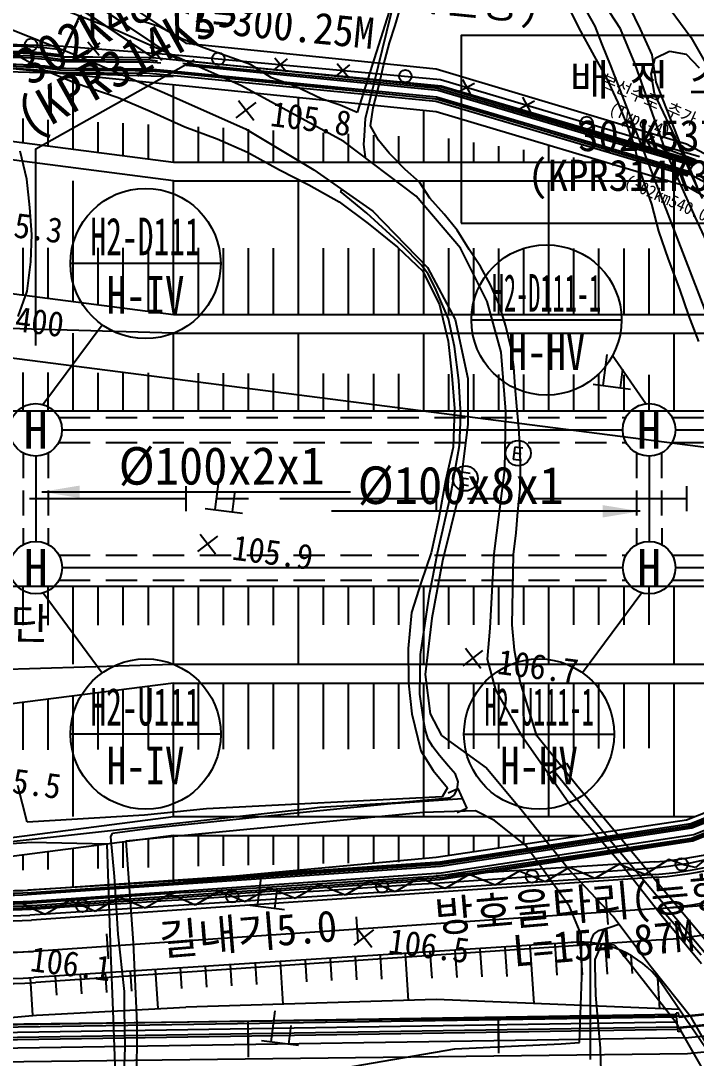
# Model space of a CAD drawing. Header units: millimetres. Extents: x 4198 to 4994, y 1103 to 1807.
# Drawn here: x 4568.8 to 4622.8, y 1428.3 to 1511.2 of the extents above; entities that cross this region are included whole.
import ezdxf
from ezdxf.enums import TextEntityAlignment as Align
from ezdxf.xclip import XClip

# ---------------------------------------------------------------- set-up
doc = ezdxf.new("R2010")
doc.units = ezdxf.units.MM
doc.header["$LTSCALE"] = 10
doc.header["$MEASUREMENT"] = 0
doc.header["$XCLIPFRAME"] = 2
doc.linetypes.add('CENTER', pattern=[2, 1.25, -0.25, 0.25, -0.25])
doc.linetypes.add('HIDDEN', pattern=[0.375, 0.25, -0.125])
for name, color, linetype in [('ET-DSTA', 3, 'Continuous'), ('TN-MANH', 4, 'Continuous'), ('TT-TABL-TEX2', 3, 'Continuous'), ('TZ-BASE', 253, 'Continuous'), ('TZ-CABL', 4, 'Continuous')]:
    doc.layers.add(name, color=color, linetype=linetype)
doc.styles.add('HANA', font='GulimChe.ttf')
doc.styles.get("Standard").update_dxf_attribs({"font": 'GulimChe.ttf'})
doc.linetypes.add('XXO_LINE', pattern='A,2.5,["X",Standard,S=1,R=0,X=-1,Y=-0.5],5,["X",Standard,S=1,R=0,X=-1,Y=-0.5],5,-0.5,[133,GulimChe.ttf,S=0.5,R=0,X=-0.5,Y=0],-0.5,2.5', length=16)
doc.linetypes.add('ZIGZAG', pattern='A,0.0001,-0.2,[131,ltypeshp.shx,S=0.2,R=0,X=-0.2,Y=0],-0.4,[131,ltypeshp.shx,S=0.2,R=180,X=0.2,Y=0],-0.2', length=0.8001)
doc.dimstyles.get("Standard").update_dxf_attribs({"dimtxt": 0.18, "dimasz": 0.18, "dimexe": 0.18, "dimexo": 0.0625, "dimgap": 0.09, "dimtad": 0, "dimtih": 1, "dimtoh": 1, "dimdec": 4, "dimzin": 0, "dimdsep": 46, "dimtxsty": 'Standard', "dimcen": 0.09, "dimadec": 0, "dimazin": 0, "dimtfac": 1, "dimtdec": 4, "dimtofl": 0, "dimtmove": 0, "dimatfit": 3, "dimfxl": 0, "dimtolj": 1, "dimtzin": 0, "dimarcsym": 0})

# ---------------------------------------------------------------- blocks, each defined once
blk = doc.blocks.new('JD-DFHDH6GH34GH7')
at = {"layer": 'TZ-BASE'}
for p, q in [((314.353, 30.373, 106), (317.825, 44.568, 106)), ((294.476, 37.376, 103.9), (284.691, 41.201, 103.9)), ((292.487, 41.406), (300, 36.37)), ((292.487, 41.406), (300, 36.37)), ((291.993, 39.959), (299.366, 35.043)), ((292.01, 39.984), (299.366, 35.043)), ((291.677, 39.01), (297.344, 35.236)), ((291.691, 39.036), (297.345, 35.243)), ((316.728, 37.796, 106.699), (317.251, 39.589, 106.699)), ((330.346, 39.675, 106.699), (331.35, 37.625, 106.699)), ((332.691, 37.731, 107), (331.659, 39.574, 107)), ((334.708, 37.527, 108), (333.417, 39.514, 108)), ((336.304, 37.487, 109), (335.434, 39.31, 109)), ((338.676, 39.084, 110), (340.324, 36.867, 110)), ((290.128, 35.41), (291.398, 38.168)), ((290.252, 35.809), (291.532, 38.562)), ((297.839, 37.701, 105.854), (296.084, 38.268, 105.854)), ((316.24, 38.903, 105.854), (313.679, 30.843, 105.854)), ((80, 37.725), (700, -41.946)), ((284.887, 37.91, 106.854), (291.313, 35.394, 106.854)), ((304.382, 32.988, 103.9), (294.476, 37.376, 103.9)), ((299.665, 36.73, 105.854), (297.839, 37.701, 105.854)), ((316.256, 36.415, 106.699), (316.728, 37.796, 106.699)), ((331.35, 37.625, 106.699), (332.616, 35.349, 106.699)), ((333.229, 36.36, 107), (332.691, 37.731, 107)), ((335.891, 34.699, 108), (334.708, 37.527, 108)), ((337.254, 35.434, 109), (336.304, 37.487, 109)), ((292.162, 36.494), (293.082, 35.419)), ((301.347, 36.035, 105.854), (299.665, 36.73, 105.854)), ((340.324, 36.867, 110), (342.804, 32.522, 110)), ((292.085, 35.497), (293.159, 36.416)), ((297.07, 35.108), (298.144, 36.027)), ((297.147, 36.105), (298.066, 35.03)), ((300, 36.37), (320, 34.33)), ((300, 36.37), (320, 34.33)), ((305.159, 34.677, 105.854), (301.347, 36.035, 105.854)), ((315.776, 34.585, 106.699), (316.256, 36.415, 106.699)), ((333.959, 34.517, 107), (333.229, 36.36, 107)), ((337.486, 35.17, 109.201), (338.628, 35.742, 109.201)), ((338.628, 35.742, 109.201), (339.951, 35.511, 109.201)), ((286.241, 35.558, 105.731), (288.536, 34.296, 105.731)), ((289.95, 34.933), (297.125, 34.887)), ((289.961, 35.083), (297.133, 35.037)), ((289.976, 35.283), (297.143, 35.237)), ((290.056, 34.915), (297.222, 34.869)), ((290.178, 35.315), (297.345, 35.243)), ((290.178, 35.283), (297.344, 35.236)), ((291.313, 35.394, 106.854), (298.092, 32.495, 106.854)), ((297.125, 34.887), (297.994, 34.804)), ((297.133, 35.037), (297.729, 34.98)), ((297.143, 35.237), (297.377, 35.214)), ((297.344, 35.236), (320.399, 32.974)), ((299.366, 35.043), (300.2, 34.96)), ((299.399, 35.021), (299.999, 34.963)), ((299.999, 34.963), (320.198, 32.974)), ((300.2, 34.96), (320.391, 32.9)), ((307.022, 34.213), (308.11, 35.116)), ((307.114, 35.208), (308.017, 34.12)), ((332.616, 35.349, 106.699), (333.6, 33.584, 106.699)), ((337.168, 33.922, 109.201), (337.486, 35.17, 109.201)), ((337.561, 33.261, 109), (337.254, 35.434, 109)), ((339.951, 35.511, 109.201), (341.01, 34.403, 109.201)), ((298.984, 33.696), (283.897, 34.135)), ((299.102, 34.064), (284.017, 34.556)), ((284.017, 34.556), (300, 32.97)), ((288.536, 34.296, 105.731), (291.144, 33.218, 105.731)), ((289.881, 34.034), (297.079, 33.987)), ((289.897, 34.234), (297.089, 34.187)), ((289.908, 34.383), (297.097, 34.337)), ((297.079, 33.987), (299.046, 33.799)), ((297.089, 34.187), (299.065, 33.998)), ((297.097, 34.337), (299.079, 34.147)), ((299.065, 33.998), (299.898, 33.918)), ((299.079, 34.147), (299.912, 34.068)), ((299.102, 34.064), (300.1, 33.965)), ((299.751, 34.786), (299.98, 34.764)), ((299.912, 34.068), (320.025, 32.087)), ((299.98, 34.764), (320.159, 32.777)), ((300.015, 34.61), (320.13, 32.629)), ((300.1, 33.965), (320.196, 31.915)), ((306.827, 33.614, 105.854), (305.159, 34.677, 105.854)), ((312, 33.75), (313.089, 34.653)), ((312.093, 34.745), (312.996, 33.657)), ((315.437, 33.051, 106.699), (315.776, 34.585, 106.699)), ((320, 34.33), (340, 28.33)), ((320, 34.33), (340, 28.33)), ((345.799, 3.862, 107), (333.959, 34.517, 107)), ((338.324, 27.8, 108), (335.891, 34.699, 108)), ((291, 27.915), (291, 33.609)), ((291.144, 33.218, 105.731), (294.575, 32.038, 105.731)), ((299.046, 33.799), (299.879, 33.719)), ((299.879, 33.719), (319.957, 31.742)), ((299.898, 33.918), (319.996, 31.939)), ((308.712, 32.933, 105.854), (306.827, 33.614, 105.854)), ((321.799, 32.519), (323.042, 33.193)), ((322.083, 33.477), (322.758, 32.234)), ((333.6, 33.584, 106.699), (334.515, 31.65, 106.699)), ((337.444, 32.351, 109.201), (337.168, 33.922, 109.201)), ((340.973, 24.586, 109), (337.561, 33.261, 109)), ((298.092, 32.495, 106.854), (304.752, 29.546, 106.854)), ((299, 26.88), (299, 33.041)), ((300, 32.97), (320, 30.93)), ((312.621, 28.522, 103.9), (304.382, 32.988, 103.9)), ((310.824, 31.943, 105.854), (308.712, 32.933, 105.854)), ((314.957, 31.22, 106.699), (315.437, 33.051, 106.699)), ((320.13, 32.629), (340.416, 26.641)), ((320.159, 32.777), (340.49, 26.776)), ((320.198, 32.974), (340.59, 26.955)), ((320.391, 32.9), (340.782, 26.804)), ((320.399, 32.974), (340.617, 27.005)), ((339.323, 28.364, 109.201), (337.444, 32.351, 109.201)), ((294.575, 32.038, 105.731), (297.142, 30.957, 105.731)), ((304.018, 30.409, 105.793), (305.601, 31.631, 105.793)), ((304.199, 31.811, 105.793), (305.421, 30.228, 105.793)), ((309, 26.88), (309, 32.052)), ((312.329, 31.439, 105.854), (310.824, 31.943, 105.854)), ((319.957, 31.742), (339.97, 25.834)), ((319.996, 31.939), (340.07, 26.014)), ((320.025, 32.087), (340.144, 26.148)), ((320.196, 31.915), (340.391, 25.877)), ((326.592, 31.097), (327.836, 31.771)), ((326.877, 32.055), (327.551, 30.812)), ((334.515, 31.65, 106.699), (335.21, 29.945, 106.699)), ((297.142, 30.957, 105.731), (299.927, 29.688, 105.731)), ((313.679, 30.843, 105.854), (312.329, 31.439, 105.854)), ((314.735, 29.776, 106.699), (314.957, 31.22, 106.699)), ((319, 26.88), (319, 31.032)), ((320, 30.93), (340, 24.95)), ((287, 28.433), (287, 30.363)), ((289, 28.174), (289, 30.268)), ((293, 27.657), (293, 30.079)), ((295, 27.398), (295, 29.985)), ((297, 27.139), (297, 29.89)), ((314.272, 28.981, 106), (314.353, 30.373, 106)), ((335.21, 29.945, 106.699), (335.831, 28.113, 106.699)), ((299.927, 29.688, 105.731), (302.485, 28.73, 105.731)), ((301, 26.88), (301, 29.701)), ((303, 26.88), (303, 29.607)), ((304.752, 29.546, 106.854), (310.213, 26.267, 106.854)), ((305, 26.88), (305, 29.512)), ((307, 26.88), (307, 29.417)), ((311, 26.88), (311, 29.228)), ((313, 26.88), (313, 29.134)), ((315.388, 28.639, 106.699), (314.735, 29.776, 106.699)), ((315, 26.88), (315, 29.039)), ((336.464, 29.211), (337.138, 27.968)), ((283.977, 28.824), (299, 26.88)), ((302.485, 28.73, 105.731), (304.928, 27.681, 105.731)), ((318.404, 24.163, 103.9), (312.621, 28.522, 103.9)), ((314.218, 28.298, 106), (314.272, 28.981, 106)), ((314.34, 27.268, 106), (314.218, 28.298, 106)), ((316.238, 27.599, 106.699), (315.388, 28.639, 106.699)), ((317, 26.88), (317, 28.945)), ((321, 26.88), (321, 28.756)), ((323, 26.88), (323, 28.457)), ((329, 26.88), (329, 28.239)), ((340.693, 27.066), (336.007, 28.811)), ((336.179, 28.252), (337.423, 28.927)), ((340.357, 25.908, 109.201), (339.323, 28.364, 109.201)), ((340, 28.33), (360, 17.59)), ((340, 28.33), (360, 17.59)), ((287.291, 25.513, 105.731), (286.761, 27.761, 105.731)), ((304.928, 27.681, 105.731), (307.478, 26.274, 105.731)), ((317.515, 26.303, 106.699), (316.238, 27.599, 106.699)), ((325, 26.88), (325, 28.158)), ((327, 26.88), (327, 27.859)), ((335.831, 28.113, 106.699), (336.354, 25.947, 106.699)), ((340.689, 22.507, 108), (338.324, 27.8, 108)), ((299, 25.38), (283.967, 27.325)), ((299, 26.88), (333.545, 26.88)), ((314.32, 27.241, 106), (314.34, 27.268, 106)), ((331, 26.88), (331, 27.261)), ((333, 26.88), (333, 27.043)), ((340.001, 25.742), (340.725, 27.052)), ((340.693, 27.066), (345.269, 25.05)), ((307.478, 26.274, 105.731), (309.81, 25.055, 105.731)), ((310.213, 26.267, 106.854), (314.939, 22.975, 106.854)), ((318.649, 25.283, 106.699), (317.515, 26.303, 106.699)), ((336.354, 25.947, 106.699), (337.182, 23.517, 106.699)), ((341.271, 23.975, 109.201), (340.357, 25.908, 109.201)), ((340.391, 25.877), (360.654, 14.59)), ((287.536, 23.245, 105.731), (287.291, 25.513, 105.731)), ((291, 15.742), (291, 25.38)), ((299, 14.71), (299, 25.38)), ((299, 25.38), (338.562, 25.38)), ((309, 14.71), (309, 25.38)), ((309.81, 25.055, 105.731), (312.233, 23.719, 105.731)), ((319.477, 23.996, 106.699), (318.649, 25.283, 106.699)), ((319, 14.71), (319, 25.38)), ((329, 14.71), (329, 25.38)), ((339, 14.71), (339, 25.249)), ((340, 24.95), (360, 13.81)), ((312.341, 24.545, 106), (312.458, 24.704, 106)), ((314.465, 22.815, 106), (312.341, 24.545, 106)), ((321.927, 20.01, 103.9), (318.404, 24.163, 103.9)), ((287.691, 21.094, 105.731), (287.536, 23.245, 105.731)), ((312.233, 23.719, 105.731), (314.563, 21.969, 105.731)), ((320.629, 22.732, 106.699), (319.477, 23.996, 106.699)), ((337.182, 23.517, 106.699), (337.746, 21.354, 106.699)), ((317.241, 20.239, 106), (314.465, 22.815, 106)), ((314.939, 22.975, 106.854), (319.304, 18.474, 106.854)), ((321.66, 21.46, 106.699), (320.629, 22.732, 106.699)), ((354.318, -6.863, 108), (340.689, 22.507, 108)), ((314.563, 21.969, 105.731), (316.901, 20.097, 105.731)), ((287.602, 18.924, 105.731), (287.691, 21.094, 105.731)), ((322.629, 19.897, 106.699), (321.66, 21.46, 106.699)), ((337.746, 21.354, 106.699), (338.52, 19.124, 106.699)), ((287, 16.259), (287, 20.043)), ((289, 16.001), (289, 20.04)), ((293, 15.484), (293, 20.035)), ((295, 15.226), (295, 20.033)), ((297, 14.968), (297, 20.03)), ((301, 14.71), (301, 20.026)), ((303, 14.71), (303, 20.023)), ((305, 14.71), (305, 20.021)), ((307, 14.71), (307, 20.018)), ((311, 14.71), (311, 20.013)), ((313, 14.71), (313, 20.011)), ((315, 14.71), (315, 20.009)), ((316.901, 20.097, 105.731), (318.918, 18.161, 105.731)), ((317, 14.71), (317, 20.006)), ((318.812, 18.643, 106), (317.241, 20.239, 106)), ((321, 14.71), (321, 20.001)), ((324.07, 15.756, 103.9), (321.927, 20.01, 103.9)), ((323.543, 18.535, 106.699), (322.629, 19.897, 106.699)), ((323, 14.71), (323, 19.999)), ((325, 14.71), (325, 19.996)), ((327, 14.71), (327, 19.994)), ((331, 14.71), (331, 19.989)), ((333, 14.71), (333, 19.987)), ((335, 14.71), (335, 19.984)), ((337, 14.71), (337, 19.982)), ((338.52, 19.124, 106.699), (339.426, 16.74, 106.699)), ((287.322, 16.578, 105.731), (287.602, 18.924, 105.731)), ((319.355, 17.939, 106), (318.812, 18.643, 106)), ((319.304, 18.474, 106.854), (321.522, 14.308, 106.854)), ((324.342, 17.083, 106.699), (323.543, 18.535, 106.699)), ((318.918, 18.161, 105.731), (320.253, 15.482, 105.731)), ((319.913, 16.853, 106), (319.355, 17.939, 106)), ((283.892, 16.66), (299, 14.71)), ((286.61, 14.567, 105.731), (287.322, 16.578, 105.731)), ((320.447, 15.58, 106), (319.913, 16.853, 106)), ((325.028, 15.499, 106.699), (324.342, 17.083, 106.699)), ((339.426, 16.74, 106.699), (340.149, 14.63, 106.699)), ((325.177, 11.714, 103.9), (324.07, 15.756, 103.9)), ((320.253, 15.482, 105.731), (320.952, 12.594, 105.731)), ((320.989, 14.37, 106), (320.447, 15.58, 106)), ((325.559, 13.783, 106.699), (325.028, 15.499, 106.699)), ((299, 14.71), (358.384, 14.71)), ((321.465, 12.153, 106), (320.989, 14.37, 106)), ((321.522, 14.308, 106.854), (322.514, 9.605, 106.854)), ((340.149, 14.63, 106.699), (340.95, 12.566, 106.699)), ((299, 13.21), (283.871, 13.66)), ((325.972, 12.017, 106.699), (325.559, 13.783, 106.699)), ((291, 7), (291, 13.21)), ((299, 7), (299, 13.21)), ((299, 13.21), (360.489, 13.21)), ((309, 7), (309, 13.21)), ((319, 7), (319, 13.21)), ((320.952, 12.594, 105.731), (321.232, 9.839, 105.731)), ((329, 7), (329, 13.21)), ((339, 7), (339, 13.21)), ((321.815, 9.446, 106), (321.465, 12.153, 106)), ((325.56, 6.968, 103.9), (325.177, 11.714, 103.9)), ((326.202, 10.523, 106.699), (325.972, 12.017, 106.699)), ((333.334, 9.037, 106.627), (333.653, 11.517, 106.627)), ((287, 7), (287, 10.085)), ((289, 7), (289, 10.077)), ((293, 7), (293, 10.062)), ((295, 7), (295, 10.054)), ((297, 7), (297, 10.046)), ((301, 7), (301, 10.03)), ((303, 7), (303, 10.022)), ((305, 7), (305, 10.014)), ((307, 7), (307, 10.006)), ((311, 7), (311, 9.99)), ((313, 7), (313, 9.982)), ((315, 7), (315, 9.974)), ((317, 7), (317, 9.966)), ((321, 7), (321, 9.95)), ((323, 7), (323, 9.942)), ((326.316, 8.94, 106.699), (326.202, 10.523, 106.699)), ((334.723, 8.859, 106.627), (334.914, 10.346, 106.627)), ((321.232, 9.839, 105.731), (321.463, 7.203, 105.731)), ((321.97, 6.7, 106), (321.815, 9.446, 106)), ((322.514, 9.605, 106.854), (322.534, 5.933, 106.854)), ((325, 7), (325, 9.935)), ((327, 7), (327, 9.927)), ((331, 7), (331, 9.911)), ((332.541, 9.139, 106.627), (335.516, 8.757, 106.627)), ((333, 7), (333, 9.903)), ((335, 7), (335, 9.895)), ((337, 7), (337, 9.887)), ((326.427, 7.397, 106.699), (326.316, 8.94, 106.699)), ((386.521, 7), (282, 7)), ((321.463, 7.203, 105.731), (321.357, 4.134, 105.731)), ((321.844, 4.244, 106), (321.97, 6.7, 106)), ((325.488, 2.31, 103.9), (325.56, 6.968, 103.9)), ((326.571, 5.979, 106.699), (326.427, 7.397, 106.699)), ((322.534, 5.933, 106.854), (321.83, 0.414, 106.854)), ((326.682, 4.436, 106.699), (326.571, 5.979, 106.699)), ((321.136, 0.215, 106), (321.844, 4.244, 106)), ((326.718, 2.806, 106.699), (326.682, 4.436, 106.699)), ((321.357, 4.134, 105.731), (320.735, 1.437, 105.731)), ((326.269, 4.13, 106.607), (326.147, 3.175, 106.607)), ((326.785, 3.578, 106.607), (326.208, 3.652, 106.607)), ((326.928, 4.045, 106.607), (326.269, 4.13, 106.607)), ((326.147, 3.175, 106.607), (326.806, 3.09, 106.607)), ((326.698, 0.806, 106.699), (326.718, 2.806, 106.699)), ((322.048, 2.112, 106.607), (321.925, 1.156, 106.607)), ((322.707, 2.027, 106.607), (322.048, 2.112, 106.607)), ((324.625, -4.405, 103.9), (325.488, 2.31, 103.9)), ((300, 1), (300, -1)), ((302.338, -0.868, 106.016), (302.657, 1.611, 106.016)), ((320, 1), (320, -1)), ((320.735, 1.437, 105.731), (320.183, -1.664, 105.731)), ((321.925, 1.156, 106.607), (322.584, 1.072, 106.607)), ((322.563, 1.56, 106.607), (321.986, 1.634, 106.607)), ((340, 1), (340, -1)), ((303.727, -1.047, 106.016), (303.918, 0.441, 106.016)), ((320.107, -4.343, 106), (321.136, 0.215, 106)), ((321.83, 0.414, 106.854), (320.502, -4.947, 106.854)), ((326.505, -1.045, 106.699), (326.698, 0.806, 106.699)), ((301.545, -0.766, 106.016), (304.52, -1.149, 106.016)), ((326.382, -2.727, 106.699), (326.505, -1.045, 106.699)), ((320.183, -1.664, 105.731), (319.6, -4.317, 105.731)), ((300.962, -4.215, 105.915), (302.545, -2.993, 105.915)), ((301.143, -2.813, 105.915), (302.365, -4.396, 105.915)), ((326.18, -4.455, 106.699), (326.382, -2.727, 106.699)), ((319.6, -4.317, 105.731), (318.788, -6.661, 105.731)), ((319.459, -7.617, 106), (320.107, -4.343, 106)), ((320.502, -4.947, 106.854), (319.649, -9.538, 106.854)), ((324.319, -10.344, 103.9), (324.625, -4.405, 103.9)), ((326.053, -10.056, 106.699), (326.18, -4.455, 106.699)), ((386.521, -7), (282, -7)), ((287, -10.093), (287, -7)), ((289, -10.092), (289, -7)), ((291, -13.21), (291, -7)), ((293, -10.089), (293, -7)), ((295, -10.088), (295, -7)), ((297, -10.086), (297, -7)), ((299, -13.21), (299, -7)), ((301, -10.084), (301, -7)), ((303, -10.082), (303, -7)), ((305, -10.081), (305, -7)), ((307, -10.08), (307, -7)), ((309, -13.21), (309, -7)), ((311, -10.077), (311, -7)), ((313, -10.076), (313, -7)), ((315, -10.074), (315, -7)), ((317, -10.073), (317, -7)), ((318.788, -6.661, 105.731), (318.024, -9.084, 105.731)), ((319, -13.21), (319, -7)), ((321, -10.07), (321, -7)), ((323, -10.069), (323, -7)), ((325, -10.068), (325, -7)), ((327, -10.066), (327, -7)), ((329, -13.21), (329, -7)), ((331, -10.064), (331, -7)), ((333, -10.062), (333, -7)), ((335, -10.061), (335, -7)), ((337, -10.06), (337, -7)), ((339, -13.21), (339, -7)), ((318.736, -12.437, 106), (319.459, -7.617, 106)), ((318.024, -9.084, 105.731), (317.742, -11.961, 105.731)), ((319.649, -9.538, 106.854), (319.115, -14.025, 106.854)), ((324.088, -12.81, 103.9), (324.319, -10.344, 103.9)), ((326.239, -12.083, 106.699), (326.053, -10.056, 106.699)), ((317.742, -11.961, 105.731), (317.778, -14.733, 105.731)), ((322.148, -13.34, 106.668), (323.731, -12.118, 106.668)), ((322.328, -11.937, 106.668), (323.551, -13.52, 106.668)), ((326.705, -14.58, 106.699), (326.239, -12.083, 106.699)), ((283.871, -13.66), (299, -13.21)), ((299, -13.21), (367.968, -13.21)), ((318.682, -15.611, 106), (318.736, -12.437, 106)), ((324.754, -15.251, 103.9), (324.088, -12.81, 103.9)), ((319.115, -14.025, 106.854), (319.505, -17.179, 106.854)), ((299, -14.71), (283.892, -16.66)), ((299, -25.38), (299, -14.71)), ((299, -14.71), (365.233, -14.71)), ((301, -20.007), (301, -14.71)), ((303, -20.003), (303, -14.71)), ((305, -19.998), (305, -14.71)), ((307, -19.993), (307, -14.71)), ((309, -25.38), (309, -14.71)), ((311, -19.984), (311, -14.71)), ((313, -19.979), (313, -14.71)), ((315, -19.975), (315, -14.71)), ((317, -19.97), (317, -14.71)), ((317.778, -14.733, 105.731), (318.036, -17.163, 105.731)), ((319, -25.38), (319, -14.71)), ((321, -19.961), (321, -14.71)), ((323, -19.956), (323, -14.71)), ((325, -19.951), (325, -14.71)), ((328.039, -18.932, 106.699), (326.705, -14.58, 106.699)), ((327, -19.947), (327, -14.71)), ((329, -25.38), (329, -14.71)), ((331, -19.937), (331, -14.71)), ((333, -19.932), (333, -14.71)), ((335, -19.928), (335, -14.71)), ((337, -19.923), (337, -14.71)), ((339, -25.38), (339, -14.71)), ((293, -20.026), (293, -15.484)), ((295, -20.022), (295, -15.226)), ((297, -20.017), (297, -14.968)), ((318.995, -17.802, 106), (318.682, -15.611, 106)), ((326.868, -18.965, 103.9), (324.754, -15.251, 103.9)), ((287, -20.04), (287, -16.259)), ((289, -20.036), (289, -16.001)), ((291, -25.38), (291, -15.742)), ((318.036, -17.163, 105.731), (318.779, -20.13, 105.731)), ((319.505, -17.179, 106.854), (320.406, -18.91, 106.854)), ((319.115, -18.407, 106), (318.995, -17.802, 106)), ((340, -25.64), (360, -17.58)), ((340.132, -26.126), (360.214, -18.033)), ((340.332, -25.935), (360.378, -17.775)), ((340.386, -26.129), (360.464, -17.955)), ((340.426, -26.274), (360.529, -18.091)), ((319.352, -19.184, 106), (319.115, -18.407, 106)), ((320.406, -18.91, 106.854), (323.986, -21.482, 106.854)), ((326.868, -18.965, 107.784), (330.728, -24.458, 107.784)), ((331.19, -22.871, 106.699), (328.039, -18.932, 106.699)), ((340.396, -27.098), (360.643, -18.938)), ((340.573, -26.808), (360.767, -18.588)), ((340.666, -27.148), (360.918, -18.904)), ((319.717, -19.809, 106), (319.352, -19.184, 106)), ((320.251, -20.5, 106), (319.717, -19.809, 106)), ((340.491, -27.321), (360.71, -19.091)), ((340.491, -27.321), (360.71, -19.091)), ((318.779, -20.13, 105.731), (319.749, -21.692, 105.731)), ((320.986, -21.35, 106), (320.251, -20.5, 106)), ((321.526, -21.997, 106), (320.986, -21.35, 106)), ((326.901, -24.957, 106.854), (323.986, -21.482, 106.854)), ((328.902, -21.991, 213.575), (330.399, -21.101, 213.575)), ((330.399, -21.101, 213.575), (330.836, -21.834, 213.575)), ((319.749, -21.692, 105.731), (320.91, -23.077, 105.731)), ((321.759, -22.605, 106), (321.526, -21.997, 106)), ((329.339, -22.725, 213.575), (328.902, -21.991, 213.575)), ((334.006, -27.418, 106.787), (329.328, -21.674, 106.787)), ((287.317, -25.824, 105.731), (286.575, -22.899, 105.731)), ((320.91, -23.077, 105.731), (320.472, -23.803, 105.731)), ((320.938, -23.491, 105.835), (321.715, -23.137, 105.835)), ((321.68, -23.217, 106), (321.759, -22.605, 106)), ((321.715, -23.137, 105.835), (322.437, -24.723, 105.835)), ((338.484, -31.623, 106.699), (331.19, -22.871, 106.699)), ((320.472, -23.803, 105.731), (301.646, -24.752, 105.731)), ((316.378, -24.342, 105.835), (322.076, -23.93, 105.835)), ((316.923, -24.251, 106), (320.206, -23.962, 106)), ((320.206, -23.962, 106), (321.153, -23.861, 106)), ((321.153, -23.861, 106), (321.443, -23.676, 106)), ((321.443, -23.676, 106), (321.68, -23.217, 106)), ((277.252, -28.321, 106), (309.596, -24.75, 106)), ((301.646, -24.752, 105.731), (296.704, -25.271, 105.731)), ((309.596, -24.75, 106), (310.687, -24.627, 106)), ((309.632, -25.008, 105.835), (316.378, -24.342, 105.835)), ((310.687, -24.627, 106), (316.923, -24.251, 106)), ((322.437, -24.723, 105.835), (321.66, -25.076, 105.835)), ((330.728, -24.458, 107.784), (334.655, -29.014, 107.784)), ((283.967, -27.325), (299, -25.38)), ((296.704, -25.271, 105.731), (287.317, -25.824, 105.731)), ((318.96, -25.043, 106.256), (295.193, -27.34, 106.256)), ((297.117, -26.312, 105.835), (309.632, -25.008, 105.835)), ((299, -25.38), (340.645, -25.38)), ((323.124, -24.92, 106.256), (318.96, -25.043, 106.256)), ((320, -28.61), (340, -25.64)), ((324.646, -25.698, 106.256), (323.124, -24.92, 106.256)), ((330.566, -29.576, 106.854), (326.901, -24.957, 106.854)), ((294.126, -26.706, 105.835), (297.117, -26.312, 105.835)), ((320.06, -29.107), (340.132, -26.126)), ((320.293, -28.982), (340.332, -25.935)), ((320.315, -29.181), (340.386, -26.129)), ((320.331, -29.33), (340.426, -26.274)), ((327.14, -27.649, 106.256), (324.646, -25.698, 106.256)), ((299, -26.88), (283.977, -28.824)), ((294.012, -26.981, 105.835), (294.126, -26.706, 105.835)), ((294.287, -30.158, 105.835), (294.012, -26.981, 105.835)), ((297, -29.429), (297, -27.139)), ((299, -30.623), (299, -26.88)), ((299, -26.88), (331.65, -26.88)), ((301, -29.344), (301, -26.88)), ((303, -29.302), (303, -26.88)), ((305, -29.259), (305, -26.88)), ((307, -29.217), (307, -26.88)), ((309, -29.644), (309, -26.88)), ((311, -29.132), (311, -26.88)), ((313, -29.09), (313, -26.88)), ((315, -29.048), (315, -26.88)), ((317, -29.006), (317, -26.88)), ((319, -28.704), (319, -26.88)), ((320.18, -30.1), (340.396, -27.098)), ((320.286, -30.394), (340.491, -27.321)), ((320.286, -30.394), (340.491, -27.321)), ((320.392, -29.877), (340.573, -26.808)), ((320.43, -30.226), (340.666, -27.148)), ((321, -28.461), (321, -26.88)), ((323, -28.164), (323, -26.88)), ((325, -27.867), (325, -26.88)), ((327, -27.57), (327, -26.88)), ((329, -27.273), (329, -26.88)), ((287.652, -27.441, 105.924), (286.062, -27.557, 105.924)), ((293.701, -27.581, 105.924), (287.652, -27.441, 105.924)), ((291, -31.025), (291, -27.915)), ((293, -29.513), (293, -27.657)), ((294.015, -36.217, 105.924), (293.701, -27.581, 105.924)), ((295, -29.471), (295, -27.398)), ((295.193, -27.34, 106.256), (295.781, -35.468, 106.256)), ((330.647, -32.546, 106.256), (327.14, -27.649, 106.256)), ((341.552, -36.381, 106.787), (334.006, -27.418, 106.787)), ((342.417, -28.017), (340.699, -29.449)), ((287, -29.64), (287, -28.433)), ((289, -29.598), (289, -28.174)), ((300, -30.49), (320, -28.61)), ((300.161, -30.373), (320.293, -28.982)), ((337.459, -28.988), (320, -30.111)), ((338.566, -28.793), (336.682, -29.998)), ((339.613, -29.184), (338.566, -28.793)), ((300, -30.49), (320.06, -29.107)), ((300.174, -30.572), (320.315, -29.181)), ((300.185, -30.722), (320.331, -29.33)), ((326.623, -29.722), (324.697, -30.856)), ((327.655, -30.152), (326.623, -29.722)), ((330.614, -29.447), (328.688, -30.583)), ((334.125, -33.36, 106.854), (330.566, -29.576, 106.854)), ((331.646, -29.876), (330.614, -29.447)), ((334.604, -29.169), (332.679, -30.306)), ((335.636, -29.598), (334.604, -29.169)), ((334.655, -29.014, 107.784), (337.978, -33.213, 107.784)), ((336.682, -29.998), (335.635, -29.606)), ((340.699, -29.449), (339.611, -29.191)), ((300, -30.49), (287.409, -31.239)), ((337.524, -29.986), (287.539, -33.235)), ((287.637, -31.231), (300.161, -30.373)), ((287.651, -31.43), (300.174, -30.572)), ((337.629, -30.219), (287.656, -33.643)), ((294.575, -34.755, 105.835), (294.287, -30.158, 105.835)), ((300, -31.423), (320.18, -30.1)), ((300.111, -31.787), (320.286, -30.394)), ((300.111, -31.788), (320.286, -30.394)), ((300.222, -31.271), (320.392, -29.877)), ((300.246, -31.62), (320.43, -30.226)), ((305.707, -32.525, 106.854), (306.026, -30.045, 106.854)), ((314.652, -30.529), (312.723, -31.66)), ((315.683, -30.962), (314.652, -30.529)), ((318.643, -30.263), (316.714, -31.395)), ((319.674, -30.695), (318.643, -30.263)), ((322.633, -29.994), (320.706, -31.127)), ((323.665, -30.425), (322.633, -29.994)), ((324.697, -30.856), (323.665, -30.426)), ((328.688, -30.583), (327.655, -30.153)), ((332.679, -30.306), (331.646, -29.878)), ((300, -31.423), (287.474, -32.237)), ((287.661, -31.58), (300.185, -30.722)), ((287.699, -32.129), (300.222, -31.271)), ((300.232, -31.42), (287.709, -32.278)), ((302.678, -31.31), (300.747, -32.437)), ((303.708, -31.745), (302.678, -31.31)), ((306.67, -31.053), (304.739, -32.181)), ((307.7, -31.487), (306.67, -31.053)), ((307.096, -32.703, 106.854), (307.287, -31.215, 106.854)), ((310.661, -30.792), (308.731, -31.922)), ((311.691, -31.226), (310.661, -30.792)), ((312.723, -31.66), (311.692, -31.227)), ((316.714, -31.395), (315.683, -30.963)), ((320.706, -31.127), (319.674, -30.696)), ((287.74, -32.749), (286.743, -32.243)), ((287.587, -32.646), (300.111, -31.788)), ((287.723, -32.478), (300.246, -31.62)), ((290.703, -32.066), (288.769, -33.188)), ((291.732, -32.503), (290.703, -32.066)), ((294.695, -31.817), (292.762, -32.94)), ((295.724, -32.253), (294.695, -31.817)), ((296.754, -32.69), (295.725, -32.255)), ((298.687, -31.565), (296.754, -32.69)), ((299.717, -32.001), (298.687, -31.565)), ((300.747, -32.437), (299.717, -32.002)), ((304.739, -32.181), (303.708, -31.747)), ((308.731, -31.922), (307.7, -31.488)), ((333.722, -33.995), (333.585, -32)), ((337.8, -32.714), (345.016, -32.219)), ((342.399, -36.301, 106.699), (338.484, -31.623, 106.699)), ((288.769, -33.188), (287.74, -32.751)), ((337.8, -32.714), (287.827, -36.137)), ((292.762, -32.94), (291.732, -32.504)), ((304.914, -32.423, 106.854), (307.889, -32.805, 106.854)), ((331.565, -34.788, 106.256), (330.647, -32.546, 106.256)), ((337.658, -32.81, 107), (337.944, -32.704, 107)), ((337.944, -32.704, 107), (341.155, -36.419, 107)), ((313.768, -35.362), (313.632, -33.367)), ((333.889, -34.207, 107), (334.573, -33.953, 107)), ((336.743, -36.835, 106.854), (334.125, -33.36, 106.854)), ((337.978, -33.213, 107.784), (340.658, -36.466, 107.784)), ((293.815, -36.729), (293.679, -34.734)), ((295.084, -39.336, 105.835), (294.575, -34.755, 105.835)), ((313.442, -35.628, 106.453), (315.025, -34.406, 106.453)), ((313.622, -34.225, 106.453), (314.845, -35.808, 106.453)), ((331.616, -37.319, 106.256), (331.565, -34.788, 106.256)), ((332.414, -35.179, 107), (332.582, -34.751, 107)), ((332.582, -34.751, 107), (332.993, -34.467, 107)), ((332.993, -34.467, 107), (333.889, -34.207, 107)), ((331.329, -35.399), (287.863, -38.224)), ((337.971, -35.208), (287.998, -38.631)), ((295.781, -35.468, 106.256), (296.016, -40.679, 106.256)), ((329.668, -38.043), (329.504, -35.518)), ((331.67, -37.998), (331.5, -35.388)), ((332.334, -35.806, 107), (332.414, -35.179, 107)), ((332.686, -36.793, 107.341), (333.218, -35.556, 107.341)), ((333.218, -35.556, 107.341), (334.2, -35.619, 107.341)), ((334.2, -35.619, 107.341), (334.676, -36.072, 107.341)), ((287.827, -36.137), (255.356, -38.362)), ((294.184, -40.852, 105.924), (294.015, -36.217, 105.924)), ((315.66, -38.364), (315.534, -36.426)), ((317.773, -40.047), (317.529, -36.296)), ((319.662, -38.273), (319.525, -36.166)), ((321.663, -38.227), (321.521, -36.037)), ((323.665, -38.181), (323.517, -35.907)), ((325.666, -38.135), (325.513, -35.777)), ((327.811, -40.304), (327.508, -35.647)), ((332.329, -37.252, 107), (332.334, -35.806, 107)), ((333.671, -37.952), (333.52, -35.639)), ((334.676, -36.072, 107.341), (335.374, -36.964, 107.341)), ((303.668, -38.888), (303.559, -37.204)), ((305.666, -38.78), (305.555, -37.074)), ((307.772, -40.347), (307.551, -36.945)), ((309.66, -38.564), (309.546, -36.815)), ((311.657, -38.456), (311.542, -36.685)), ((313.658, -38.41), (313.538, -36.555)), ((332.308, -44.761, 107), (332.329, -37.252, 107)), ((332.697, -37.217, 107.341), (332.686, -36.793, 107.341)), ((332.758, -39.631, 107.341), (332.697, -37.217, 107.341)), ((335.374, -36.964, 107.341), (339.08, -41.703, 107.341)), ((335.672, -37.906), (335.579, -36.48)), ((337.17, -37.402, 106.854), (336.743, -36.835, 106.854)), ((340.658, -36.466, 107.784), (341.19, -37.111, 107.784)), ((291.685, -39.537), (291.584, -37.982)), ((293.682, -39.429), (293.58, -37.853)), ((295.68, -39.321), (295.576, -37.723)), ((297.773, -40.699), (297.572, -37.593)), ((299.674, -39.105), (299.567, -37.463)), ((301.671, -38.997), (301.563, -37.334)), ((331.634, -38.202, 106.256), (331.616, -37.319, 106.256)), ((340.393, -41.431, 106.854), (337.17, -37.402, 106.854)), ((287.764, -41.255), (287.593, -38.241)), ((289.688, -39.645), (289.588, -38.112)), ((331.433, -43.412, 106.256), (331.634, -38.202, 106.256)), ((337.859, -40.721), (337.701, -38.283)), ((342.949, -45.965), (337.925, -38.567)), ((295.103, -40.765, 105.835), (295.084, -39.336, 105.835)), ((333.109, -43.868, 107.341), (332.758, -39.631, 107.341)), ((373.958, -39.637), (340.15, -43.035)), ((288.058, -41.218), (300, -40.58)), ((320, -39.98), (300, -40.58)), ((339.432, -40.786), (320, -39.98)), ((339.388, -41.327), (346.848, -40.554)), ((353.367, -40.007), (339.918, -41.311)), ((339.918, -41.311), (284.387, -41.978)), ((339.172, -41.184), (284.657, -42.03)), ((339.193, -41.384), (284.66, -42.23)), ((294.643, -53.488, 105.924), (294.184, -40.852, 105.924)), ((295.142, -43.816, 105.835), (295.103, -40.765, 105.835)), ((296.016, -40.679, 106.256), (296.074, -41.973, 106.256)), ((306.823, -43.355, 106.854), (307.142, -40.875, 106.854)), ((324.993, -43.37), (324.962, -41.37)), ((339.359, -41.053), (339.16, -41.074)), ((339.313, -42.548), (339.16, -41.074)), ((339.395, -41.392), (339.359, -41.053)), ((339.395, -41.392), (346.855, -40.62)), ((339.477, -42.188), (346.937, -41.416)), ((374.756, -40.946), (340.082, -44.309)), ((339.234, -41.783), (284.666, -42.63)), ((339.275, -42.183), (284.672, -43.03)), ((296.074, -41.973, 106.256), (296.046, -49.568, 106.256)), ((304.995, -43.68), (304.964, -41.681)), ((308.212, -43.533, 106.854), (308.403, -42.045, 106.854)), ((339.08, -41.703, 107.341), (343.808, -49.975, 107.341)), ((339.477, -42.188), (339.512, -42.527)), ((339.484, -42.254), (346.944, -41.482)), ((342.222, -44.629, 106.854), (340.393, -41.431, 106.854)), ((340.15, -43.035), (284.558, -43.898)), ((339.296, -42.383), (284.675, -43.23)), ((305.009, -44.58), (304.978, -42.581)), ((325.007, -44.27), (324.976, -42.27)), ((339.512, -42.527), (339.313, -42.548)), ((294.979, -48.934, 105.835), (295.142, -43.816, 105.835)), ((306.03, -43.253, 106.854), (309.005, -43.635, 106.854)), ((321.479, -43.91, 106.256), (329.976, -43.517, 106.256)), ((329.976, -43.517, 106.256), (331.433, -43.412, 106.256)), ((333.344, -52.02, 107.341), (333.109, -43.868, 107.341)), ((340.082, -44.309), (284.423, -44.978)), ((311.743, -45.591, 106.256), (321.479, -43.91, 106.256))]:
    blk.add_line(p, q, dxfattribs=at)
at = {"layer": 'TZ-BASE', "ltscale": 0.2}
for p, q in [((284.037, 36.356), (289.841, 36.174)), ((289.841, 36.174), (299.148, 35.447)), ((299.148, 35.447), (320.325, 33.477)), ((320.325, 33.477), (341.028, 27.335))]:
    blk.add_line(p, q, dxfattribs=at)
at = {"layer": 'TZ-BASE', "linetype": 'CENTER', "flags": 128}
blk.add_lwpolyline([(700, 0), (80, 0), (0, 0)], dxfattribs=at)
at = {"layer": 'TZ-BASE'}
for centre, radius in [((287.632, 36.243), 0.5), ((302.587, 35.127), 0.5), ((317.523, 33.738), 0.5), ((332.008, 30.012), 0.5), ((326.542, 3.643, 106.607), 1), ((322.32, 1.624, 106.607), 1), ((339.613, -29.184), 0.5), ((327.655, -30.152), 0.5), ((315.683, -30.962), 0.5), ((303.708, -31.745), 0.5), ((291.732, -32.503), 0.5)]:
    blk.add_circle(centre, radius, dxfattribs=at)
for centre, radius, start, end in [((285.949, 6.611), 29.1, 81.74414, 165.45876), ((285.973, 7.026), 29.1, 81.54385, 165.25846), ((285.973, 7.026), 28.6, 81.54385, 156.27461), ((285.868, 6.982), 28.598, 81.74104, 156.47801), ((285.868, 6.982), 28.398, 81.71327, 156.4563), ((286.071, 6.979), 28.6, 81.74414, 156.47491), ((285.868, 6.982), 28.248, 81.69224, 156.43987), ((285.868, 6.982), 27.698, 81.61369, 156.37847), ((285.868, 6.982), 27.548, 81.59186, 156.36141), ((285.868, 6.982), 27.348, 81.56247, 156.33844), ((285.723, -5.294), 33, 180.00015, 273.7188), ((285.723, -5.294), 28, 180.00015, 273.7188), ((285.864, -5.341), 27.2, 180.20045, 273.9191), ((285.723, -5.294), 27, 180.00015, 273.7188), ((285.864, -5.341), 27, 180.20045, 273.9191), ((285.864, -5.341), 26.85, 180.20045, 273.9191), ((285.864, -5.341), 26.3, 180.20045, 273.9191), ((285.864, -5.341), 26.15, 180.20045, 273.9191), ((285.723, -5.294), 26, 180.00015, 273.7188), ((285.864, -5.341), 25.95, 180.20045, 273.9191), ((285.742, -5.709), 33, 180.20045, 273.9191), ((285.742, -5.709), 30.5, 180.20045, 273.9191), ((285.742, -5.709), 28, 180.20045, 273.9191), ((285.742, -5.709), 27, 180.20045, 273.9191), ((284.004, -10.091), 31.39, 174.3488, 277.41993), ((335.74, -2.544), 26.5, 273.7188, 300.83049), ((335.74, -2.544), 27.5, 273.7188, 300.83049), ((335.75, -2.784), 27.5, 273.9191, 301.03079), ((335.75, -2.784), 30, 273.9191, 301.03079), ((335.75, -2.784), 32.5, 273.9191, 301.03079), ((331.569, -43.35), 7.955, 36.96597, 95.7106)]:
    blk.add_arc(centre, radius, start, end, dxfattribs=at)
at = {"layer": 'TZ-BASE', "ltscale": 0.2}
for centre, radius, start, end in [((285.931, -5.144), 27.665, 181.52162, 273.51374), ((334.644, 0.889), 30.481, 274.02679, 300.68869), ((-49.562, 5458.615), 5501.714, 273.513741, 274.026794)]:
    blk.add_arc(centre, radius, start, end, dxfattribs=at)
at = {"layer": 'TZ-BASE'}
blk.add_solid([(337.789, 28.439), (337.58, 27.876), (335.998, 28.786)], dxfattribs=at)
at = {"layer": 'TZ-BASE', "linetype": 'XXO_LINE', "style": 'HANA'}
for s, rotation, p in [('방호울타리(가시철망)', 354.36314, (296.897, 41.212)), ('L=300.25M', 354.36314, (300.439, 37.331)), ('방호울타리(능형망)', 5.01293, (319.993, -34.632)), ('L=154.87M', 5.01293, (326.22, -37.354))]:
    blk.add_text(s, height=2.5, rotation=rotation, dxfattribs=at).set_placement(p)
at = {"layer": 'TZ-BASE', "style": 'HANA'}
for s, height, rotation, p in [('본선수로 추가', 1, 336.21963, (333.041, 33.071)), ('105.8', 2, 352.67756, (306.666, 29.773, 105.793)), ('(Type-4)', 1, 336.21963, (333.713, 30.803)), ('(302km540.00)', 1, 336.21963, (334.939, 24.979)), ('105.3', 2, 352.67756, (283.612, 21.214, 105.345)), ('261,400', 2, 352.67756, (281.134, 14.056)), ('105.9', 2, 352.67756, (303.61, -4.851, 105.915)), ('교량점검용계단', 2.5, 359.27113, (267.13, -10.961)), ('106.7', 2, 352.67756, (324.796, -13.976, 106.668)), ('105.5', 2, 352.67756, (283.474, -23.149, 105.487)), ('길내기5.0', 2.5, 4.70593, (297.957, -36.479)), ('106.5', 2, 352.67756, (316.09, -36.264, 106.453)), ('106.1', 2, 352.67756, (287.486, -37.707, 106.121))]:
    blk.add_text(s, height=height, rotation=rotation, dxfattribs=at).set_placement(p)

msp = doc.modelspace()

# ---------------------------------------------------------------- linework, layer by layer
at = {"layer": 'ET-DSTA'}
msp.add_lwpolyline([(4604.023, 1495.001), (4634.023, 1495.001), (4634.023, 1510.001), (4604.023, 1510.001)], close=True, dxfattribs=at)
at = {"layer": 'TN-MANH'}
for centre in [(4570.023, 1478.501), (4619.023, 1478.501), (4570.033, 1467.501), (4619.033, 1467.501)]:
    msp.add_circle(centre, 2.1, dxfattribs=at)
at = {"layer": 'TZ-BASE'}
for p, q in [((4584.8, 1491.787), (4572.8, 1491.787)), ((4604.825, 1487.279), (4616.825, 1487.279)), ((4570.6, 1480.52), (4575.327, 1486.894)), ((4618.755, 1480.584), (4616.067, 1484.464)), ((4570.61, 1465.482), (4575.337, 1459.107)), ((4618.435, 1465.482), (4613.708, 1459.107)), ((4584.81, 1454.214), (4572.81, 1454.214)), ((4604.235, 1454.214), (4616.235, 1454.214))]:
    msp.add_line(p, q, dxfattribs=at)
at = {"layer": 'TZ-BASE', "flags": 128}
msp.add_lwpolyline([(4570.023, 1485.251), (4570.023, 1500.954), (4582.682, 1508.04)], dxfattribs=at)
at = {"layer": 'TZ-BASE'}
for centre in [(4578.8, 1491.787), (4610.825, 1487.279), (4578.81, 1454.214), (4610.235, 1454.214)]:
    msp.add_circle(centre, 6, dxfattribs=at)
at = {"layer": 'TZ-CABL', "linetype": 'HIDDEN'}
for points in [[(4571.869, 1479.501), (4617.176, 1479.501)], [(4620.869, 1479.501), (4627.176, 1479.501)], [(4572.123, 1478.501), (4616.923, 1478.501)], [(4621.123, 1478.501), (4626.923, 1478.501)], [(4571.869, 1477.501), (4617.176, 1477.501)], [(4620.869, 1477.501), (4627.176, 1477.501)], [(4571.879, 1468.501), (4617.186, 1468.501)], [(4620.879, 1468.501), (4665.186, 1468.501)], [(4572.133, 1467.501), (4616.933, 1467.501)], [(4621.133, 1467.501), (4664.933, 1467.501)], [(4571.879, 1466.501), (4617.186, 1466.501)], [(4620.879, 1466.501), (4665.186, 1466.501)]]:
    msp.add_lwpolyline(points, dxfattribs=at)
at = {"layer": 'TZ-CABL', "linetype": 'ZIGZAG', "ltscale": 0.5}
for points in [[(4572.123, 1478.501), (4616.923, 1478.501)], [(4621.123, 1478.501), (4626.923, 1478.501)], [(4570.025, 1476.401), (4570.031, 1469.601)], [(4619.025, 1476.401), (4619.031, 1469.601)], [(4572.133, 1467.501), (4616.933, 1467.501)], [(4621.133, 1467.501), (4664.933, 1467.501)]]:
    msp.add_lwpolyline(points, dxfattribs=at)
at = {"layer": 'TZ-CABL', "linetype": 'HIDDEN', "ltscale": 0.8}
for points in [[(4569.024, 1476.653), (4569.031, 1469.347)], [(4571.024, 1476.655), (4571.031, 1469.348)], [(4618.024, 1476.653), (4618.031, 1469.347)], [(4620.024, 1476.655), (4620.031, 1469.348)]]:
    msp.add_lwpolyline(points, dxfattribs=at)

# ---------------------------------------------------------------- block references
at = {"layer": 'TZ-BASE'}
ref = msp.add_blockref('JD-DFHDH6GH34GH7', (4282.023, 1473.001), dxfattribs=at)
XClip(ref).set_block_clipping_path([(0.0000000001, -75), (700.0000000011, 75.0000000102)])

# ---------------------------------------------------------------- texts
at = {"layer": 'TN-MANH', "linetype": 'ByBlock'}
for p in [(4570.023, 1478.501), (4619.023, 1478.501), (4570.033, 1467.501), (4619.033, 1467.501)]:
    msp.add_text('H', height=3, dxfattribs=at).set_placement(p, align=Align.MIDDLE)
at = {"layer": 'TT-TABL-TEX2'}
for s, p in [('배 전 소', (4619.023, 1506.501)), ('302K537', (4619.023, 1501.987)), ('(KPR314K377)', (4619.023, 1498.636))]:
    msp.add_text(s, height=2.5, dxfattribs=at).set_placement(p, align=Align.MIDDLE)
at = {"layer": 'TZ-BASE'}
for s, p in [('(KPR314K336)', (4569.514, 1501.815)), ('302K488', (4569.514, 1505.918))]:
    msp.add_text(s, height=3, rotation=29.23871, dxfattribs=at).set_placement(p)
for s, width, p in [('H2-D111', 0.65, (4578.8, 1493.947)), ('H-IV', 0.8, (4578.8, 1489.287)), ('H2-D111-1', 0.5, (4610.825, 1489.439)), ('H-HV', 0.8, (4610.824, 1484.779)), ('H2-U111', 0.65, (4578.8, 1456.374)), ('H2-U111-1', 0.5, (4610.245, 1456.374)), ('H-IV', 0.8, (4578.8, 1451.714)), ('H-HV', 0.8, (4610.235, 1451.714))]:
    msp.add_text(s, height=3, dxfattribs=dict(at, width=width)).set_placement(p, align=Align.MIDDLE)
for s, rotation, p in [('Ø100x2x1', 0.05182, (4584.874, 1475.636)), ('Ø100x8x1', 359.94818, (4603.971, 1474.079))]:
    msp.add_text(s, height=3, rotation=rotation, dxfattribs=at).set_placement(p, align=Align.MIDDLE)

# ---------------------------------------------------------------- leaders
for points in [[(4570.523, 1473.559), (4595.179, 1473.559)], [(4618.323, 1472.002), (4593.666, 1472.002)]]:
    msp.add_leader(points, dimstyle='Standard', override={"dimtxt": 3, "dimasz": 3, "dimexe": 2, "dimexo": 3, "dimgap": 1, "dimtad": 0, "dimtih": 0, "dimcen": 1, "dimaunit": 1, "dimadec": 8, "dimtix": 1, "dimtofl": 1, "dimtmove": 2, "dimtvp": 2}, dxfattribs=at)

doc.saveas('drawing.dxf')
